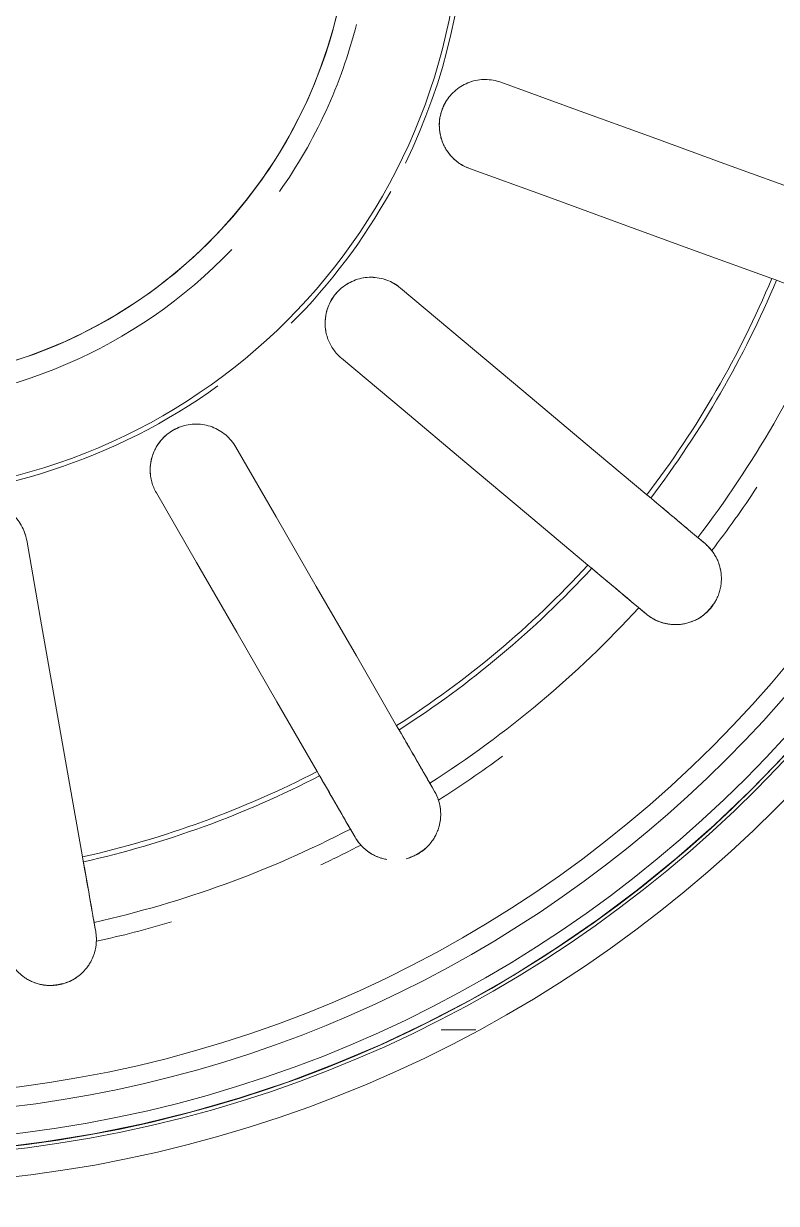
# Model space of a CAD drawing. Header units: millimetres. Extents: x -11245 to 24889, y -43080 to -3800.
# Drawn here: x -7531.51 to -7506.89, y -15448.33 to -15409.75 of the extents above; entities that cross this region are included whole.
import ezdxf

# ---------------------------------------------------------------- set-up
doc = ezdxf.new("R2010")
doc.units = ezdxf.units.MM
for name, color, linetype, lineweight in [('A-FLOR-PATT', 8, 'Continuous', 18), ('A-GENM', 13, 'Continuous', 9), ('G-IMPT', 8, 'Continuous', 9)]:
    doc.layers.add(name, color=color, linetype=linetype, lineweight=lineweight)

# ---------------------------------------------------------------- blocks, each defined once
blk = doc.blocks.new('CRT_MGN_COZ_Fogão a lenha completo - CRT_MGN_COZ_Fogão a lenha completo-5005769-PONTOS HIDRÁULICOS TÉRREO')
at = {"layer": 'G-IMPT'}
blk.add_line((2463.012, -63.211), (2460.422, -63.667), dxfattribs=at)
at = {"layer": 'G-IMPT', "flags": 128}
for points in [[(2456.002, -88.021), (2454.824, -86.881), (2453.692, -85.694), (2452.609, -84.463), (2451.575, -83.189), (2450.594, -81.876), (2449.666, -80.524), (2448.793, -79.136), (2447.975, -77.714), (2447.216, -76.26), (2446.515, -74.778), (2445.874, -73.268), (2445.294, -71.735), (2444.776, -70.179), (2444.32, -68.603), (2443.928, -67.011), (2443.599, -65.404), (2443.335, -63.786), (2443.136, -62.158), (2443.003, -60.524), (2442.935, -58.885), (2442.925, -58)], [(2480.335, -73.387), (2479.723, -73.231), (2479.117, -73.051), (2478.519, -72.846), (2477.93, -72.618), (2477.35, -72.367), (2476.781, -72.092), (2476.223, -71.796), (2475.677, -71.476), (2475.145, -71.136), (2474.627, -70.774), (2474.123, -70.392), (2473.636, -69.99), (2473.164, -69.569), (2472.71, -69.13), (2472.274, -68.672), (2471.857, -68.198), (2471.459, -67.707), (2471.08, -67.201), (2470.723, -66.68), (2470.386, -66.145), (2470.071, -65.597), (2469.779, -65.037), (2469.508, -64.466), (2469.261, -63.884), (2469.038, -63.293), (2468.838, -62.693)], [(2463.012, -63.211), (2460.422, -63.667), (2457.832, -64.124), (2455.242, -64.581), (2452.653, -65.037)], [(2450.514, -65.414), (2450.362, -65.441), (2450.21, -65.468)], [(2455.445, -72.711), (2457.723, -71.396), (2460, -70.081), (2462.278, -68.766), (2464.555, -67.451)], [(2466.055, -70.049), (2463.778, -71.364), (2461.5, -72.679), (2459.223, -73.994), (2456.945, -75.309)], [(2462.194, -81.564), (2463.885, -79.55), (2465.575, -77.535), (2467.266, -75.52), (2468.956, -73.506)], [(2453.297, -73.951), (2453.431, -73.874), (2453.565, -73.796)], [(2471.254, -75.434), (2469.564, -77.449), (2467.873, -79.463), (2466.183, -81.478), (2464.492, -83.492)], [(2455.065, -76.394), (2454.931, -76.472), (2454.797, -76.549)], [(2471.564, -87.575), (2472.464, -85.104), (2473.363, -82.633), (2474.263, -80.162), (2475.162, -77.69)], [(2477.981, -78.716), (2477.082, -81.188), (2476.182, -83.659), (2475.283, -86.13), (2474.383, -88.601)], [(2460.6, -83.464), (2460.699, -83.346), (2460.799, -83.227)], [(2463.097, -85.156), (2462.997, -85.274), (2462.898, -85.393)]]:
    blk.add_lwpolyline(points, dxfattribs=at)
at = {"layer": 'G-IMPT'}
for centre, radius, start, end in [((2481.925, -58), 58.454, 90, 270), ((2481.925, -58), 57.5, 90, 270), ((2483.925, -58), 41, 90, 270), ((2483.925, -58), 15.8, 90, 270), ((2483.925, -58), 57.5, 180, 296.25141), ((2483.925, -58), 56.5, 180, 0), ((2483.925, -58), 42, 180, 270), ((2483.925, -58), 41.108, 180, 360), ((2483.925, -58), 41, 180, 270), ((2483.925, -58), 40.608, 180, 0), ((2483.925, -58), 40.608, 180, 0), ((2483.925, -58), 39.72, 180, 344.8588), ((2483.925, -58), 39.099, 180, 360), ((2483.925, -58), 19.579, 180, 215.8359), ((2483.925, -58), 19.418, 180, 0), ((2483.925, -58), 16.5, 180, 226.2531), ((2483.925, -58), 32.216, 192.6687, 207.3313), ((2483.925, -58), 32.054, 192.6822, 207.3178), ((2483.925, -58), 34.845, 192.4126, 196.5839), ((2483.925, -58), 34.223, 192.5121, 207.4879), ((2483.925, -58), 16.5, 234.7968, 255.7895), ((2483.925, -58), 19.579, 225.0832, 240.9376), ((2483.925, -58), 34.845, 205.1811, 207.5874), ((2483.925, -58), 32.216, 212.6687, 227.3313), ((2483.925, -58), 32.054, 212.6822, 227.3178), ((2483.925, -58), 19.579, 243.9707, 296.0293), ((2483.925, -58), 34.845, 212.4126, 216.5938), ((2483.925, -58), 34.223, 212.5121, 227.4879), ((2483.925, -58), 32.216, 232.6687, 247.3313), ((2483.925, -58), 32.054, 232.6822, 247.3178), ((2483.925, -58), 34.223, 232.5121, 247.4879), ((2483.925, -58), 34.845, 232.4126, 236.5938)]:
    blk.add_arc(centre, radius, start, end, dxfattribs=at)
for points, knots in [([(2462.491, -60.256), (2462.618, -60.234), (2462.813, -60.225), (2463.07, -60.263), (2463.257, -60.317), (2463.437, -60.394), (2463.662, -60.528), (2463.94, -60.78), (2464.189, -61.206), (2464.283, -61.737), (2464.203, -62.179), (2464.052, -62.496), (2463.9, -62.71), (2463.714, -62.894), (2463.428, -63.092), (2463.181, -63.181), (2463.012, -63.211)], [-1, -1, -1, -1, -0.916667, -0.875, -0.833333, -0.791667, -0.75, -0.666667, -0.555556, -0.444444, -0.333333, -0.277778, -0.222222, -0.166667, -0.111111, 0, 0, 0, 0]), ([(2463.132, -60.283), (2463.236, -60.311), (2463.393, -60.369), (2463.576, -60.478), (2463.71, -60.576), (2463.832, -60.689), (2463.937, -60.81), (2464.032, -60.948), (2464.112, -61.096), (2464.174, -61.246), (2464.218, -61.406), (2464.245, -61.574), (2464.257, -61.77), (2464.234, -62.002), (2464.166, -62.259), (2464.051, -62.496), (2463.85, -62.783), (2463.507, -63.062), (2463.188, -63.179), (2463.012, -63.211)], [-0.8611111, -0.8611111, -0.8611111, -0.8611111, -0.7916667, -0.7569444, -0.7222222, -0.6875, -0.6527778, -0.6180556, -0.5833333, -0.5486111, -0.5138889, -0.4791667, -0.4444444, -0.3888889, -0.3333333, -0.2777778, -0.2222222, -0.1111111, 0, 0, 0, 0]), ([(2450.21, -65.468), (2450.147, -65.479), (2450.018, -65.494), (2449.849, -65.49), (2449.714, -65.473), (2449.612, -65.454), (2449.51, -65.427), (2449.405, -65.39), (2449.3, -65.345), (2449.197, -65.291), (2449.085, -65.22), (2448.977, -65.136), (2448.87, -65.036), (2448.777, -64.931), (2448.681, -64.797), (2448.595, -64.646), (2448.52, -64.463), (2448.467, -64.254), (2448.445, -64.038), (2448.453, -63.841), (2448.481, -63.669), (2448.525, -63.51), (2448.582, -63.367), (2448.65, -63.237), (2448.723, -63.124), (2448.798, -63.027), (2448.876, -62.941), (2448.959, -62.862), (2449.045, -62.792), (2449.132, -62.731), (2449.221, -62.678), (2449.342, -62.616), (2449.5, -62.555), (2449.626, -62.525), (2449.689, -62.514)], [-1, -1, -1, -1, -0.944444, -0.888889, -0.861111, -0.833333, -0.805556, -0.777778, -0.75, -0.722222, -0.694444, -0.659722, -0.638889, -0.611111, -0.583333, -0.555556, -0.527778, -0.5, -0.472222, -0.444444, -0.416667, -0.388889, -0.361111, -0.333333, -0.305556, -0.277778, -0.25, -0.222222, -0.194444, -0.166667, -0.138889, -0.111111, -0.055556, 0, 0, 0, 0]), ([(2452.653, -65.037), (2452.104, -65.134), (2451.26, -65.283), (2450.688, -65.384), (2450.514, -65.414)], [-1, -1, -1, -1, -0.4, 0, 0, 0, 0]), ([(2449.895, -65.49), (2449.84, -65.489), (2449.729, -65.48), (2449.589, -65.449), (2449.476, -65.415), (2449.39, -65.384), (2449.304, -65.348), (2449.247, -65.317), (2449.218, -65.301)], [-1, -1, -1, -1, -0.9444444, -0.8888889, -0.8611111, -0.8333333, -0.8055556, -0.7777778, -0.7777778, -0.7777778, -0.7777778]), ([(2464.555, -67.451), (2464.667, -67.386), (2464.848, -67.311), (2465.102, -67.26), (2465.296, -67.246), (2465.491, -67.257), (2465.749, -67.306), (2466.096, -67.447), (2466.476, -67.762), (2466.746, -68.229), (2466.822, -68.672), (2466.788, -69.022), (2466.719, -69.275), (2466.607, -69.511), (2466.406, -69.795), (2466.204, -69.963), (2466.055, -70.049)], [-1, -1, -1, -1, -0.916667, -0.875, -0.833333, -0.791667, -0.75, -0.666667, -0.555556, -0.444444, -0.333333, -0.277778, -0.222222, -0.166667, -0.111111, 0, 0, 0, 0]), ([(2465.166, -67.257), (2465.274, -67.247), (2465.441, -67.249), (2465.651, -67.288), (2465.81, -67.335), (2465.963, -67.399), (2466.104, -67.477), (2466.24, -67.574), (2466.366, -67.686), (2466.475, -67.806), (2466.571, -67.941), (2466.654, -68.089), (2466.732, -68.269), (2466.79, -68.495), (2466.814, -68.76), (2466.787, -69.022), (2466.742, -69.191), (2466.711, -69.273)], [-0.8611111, -0.8611111, -0.8611111, -0.8611111, -0.7916667, -0.7569444, -0.7222222, -0.6875, -0.6527778, -0.6180556, -0.5833333, -0.5486111, -0.5138889, -0.4791667, -0.4444444, -0.3888889, -0.3333333, -0.2777778, -0.2222222, -0.2222222, -0.2222222, -0.2222222]), ([(2453.565, -73.796), (2453.794, -73.664), (2454.362, -73.336), (2455.123, -72.897), (2455.445, -72.711)], [-1, -1, -1, -1, -0.4, 0, 0, 0, 0]), ([(2468.956, -73.506), (2469.039, -73.407), (2469.183, -73.275), (2469.404, -73.139), (2469.582, -73.06), (2469.769, -73.004), (2470.028, -72.962), (2470.403, -72.975), (2470.867, -73.141), (2471.281, -73.488), (2471.503, -73.878), (2471.592, -74.218), (2471.613, -74.48), (2471.588, -74.74), (2471.497, -75.075), (2471.365, -75.302), (2471.254, -75.434)], [-1, -1, -1, -1, -0.916667, -0.875, -0.833333, -0.791667, -0.75, -0.666667, -0.555556, -0.444444, -0.333333, -0.277778, -0.222222, -0.166667, -0.111111, 0, 0, 0, 0]), ([(2469.772, -73.007), (2469.824, -72.995), (2469.929, -72.978), (2470.095, -72.968), (2470.261, -72.975), (2470.42, -73), (2470.581, -73.045), (2470.738, -73.107), (2470.881, -73.183), (2471.018, -73.277), (2471.147, -73.387), (2471.281, -73.53), (2471.413, -73.723), (2471.526, -73.963), (2471.59, -74.219), (2471.621, -74.568), (2471.538, -75.002), (2471.369, -75.297), (2471.254, -75.434)], [-0.7916667, -0.7916667, -0.7916667, -0.7916667, -0.7569444, -0.7222222, -0.6875, -0.6527778, -0.6180556, -0.5833333, -0.5486111, -0.5138889, -0.4791667, -0.4444444, -0.3888889, -0.3333333, -0.2777778, -0.2222222, -0.1111111, 0, 0, 0, 0]), ([(2452.57, -74.988), (2452.578, -74.942), (2452.598, -74.855), (2452.636, -74.738), (2452.679, -74.631), (2452.73, -74.528), (2452.788, -74.433), (2452.849, -74.346), (2452.914, -74.266), (2453.007, -74.166), (2453.134, -74.055), (2453.242, -73.983), (2453.297, -73.951)], [-0.3333333, -0.3333333, -0.3333333, -0.3333333, -0.3055556, -0.2777778, -0.25, -0.2222222, -0.1944444, -0.1666667, -0.1388889, -0.1111111, -0.0555556, 0, 0, 0, 0]), ([(2452.645, -74.716), (2452.657, -74.685), (2452.681, -74.625), (2452.723, -74.542), (2452.769, -74.463), (2452.834, -74.364), (2452.922, -74.251), (2453.001, -74.173), (2453.042, -74.137)], [-0.2222222, -0.2222222, -0.2222222, -0.2222222, -0.1944444, -0.1666667, -0.1388889, -0.1111111, -0.0555556, 0, 0, 0, 0]), ([(2456.945, -75.309), (2456.463, -75.587), (2455.72, -76.016), (2455.218, -76.306), (2455.065, -76.394)], [-1, -1, -1, -1, -0.4, 0, 0, 0, 0]), ([(2454.797, -76.549), (2454.742, -76.581), (2454.626, -76.639), (2454.466, -76.693), (2454.333, -76.724), (2454.231, -76.74), (2454.125, -76.749), (2454.014, -76.751), (2453.9, -76.744), (2453.785, -76.728), (2453.655, -76.7), (2453.525, -76.659), (2453.391, -76.601), (2453.267, -76.534), (2453.131, -76.442), (2452.999, -76.328), (2452.866, -76.183), (2452.744, -76.004), (2452.65, -75.809), (2452.61, -75.684), (2452.594, -75.624)], [-1, -1, -1, -1, -0.9444444, -0.8888889, -0.8611111, -0.8333333, -0.8055556, -0.7777778, -0.75, -0.7222222, -0.6944444, -0.6597222, -0.6388889, -0.6111111, -0.5833333, -0.5555556, -0.5277778, -0.5, -0.4722222, -0.4444444, -0.4444444, -0.4444444, -0.4444444]), ([(2454.509, -76.677), (2454.457, -76.695), (2454.349, -76.724), (2454.207, -76.743), (2454.089, -76.75), (2453.998, -76.751), (2453.905, -76.746), (2453.841, -76.736), (2453.808, -76.731)], [-1, -1, -1, -1, -0.9444444, -0.8888889, -0.8611111, -0.8333333, -0.8055556, -0.7777778, -0.7777778, -0.7777778, -0.7777778]), ([(2475.162, -77.69), (2475.206, -77.569), (2475.296, -77.396), (2475.458, -77.192), (2475.598, -77.057), (2475.754, -76.94), (2475.983, -76.813), (2476.34, -76.697), (2476.833, -76.694), (2477.341, -76.879), (2477.683, -77.169), (2477.882, -77.459), (2477.992, -77.697), (2478.058, -77.95), (2478.086, -78.296), (2478.04, -78.555), (2477.981, -78.716)], [-1, -1, -1, -1, -0.916667, -0.875, -0.833333, -0.791667, -0.75, -0.666667, -0.555556, -0.444444, -0.333333, -0.277778, -0.222222, -0.166667, -0.111111, 0, 0, 0, 0]), ([(2475.162, -77.69), (2475.239, -77.48), (2475.41, -77.214), (2475.711, -76.966), (2475.896, -76.861), (2476.048, -76.795), (2476.207, -76.745), (2476.365, -76.715), (2476.531, -76.702), (2476.7, -76.706), (2476.861, -76.728), (2477.021, -76.77), (2477.18, -76.83), (2477.356, -76.918), (2477.545, -77.054), (2477.733, -77.241), (2477.881, -77.459), (2478.029, -77.777), (2478.072, -78.039), (2478.072, -78.21)], [-1, -1, -1, -1, -0.8611111, -0.7916667, -0.7569444, -0.7222222, -0.6875, -0.6527778, -0.6180556, -0.5833333, -0.5486111, -0.5138889, -0.4791667, -0.4444444, -0.3888889, -0.3333333, -0.2777778, -0.2222222, -0.1111111, -0.1111111, -0.1111111, -0.1111111]), ([(2460.799, -83.227), (2460.969, -83.025), (2461.39, -82.522), (2461.955, -81.849), (2462.194, -81.564)], [-1, -1, -1, -1, -0.4, 0, 0, 0, 0]), ([(2462.898, -85.393), (2462.857, -85.442), (2462.767, -85.536), (2462.636, -85.641), (2462.521, -85.716), (2462.431, -85.766), (2462.335, -85.811), (2462.231, -85.85), (2462.122, -85.883), (2462.008, -85.908), (2461.877, -85.925), (2461.74, -85.931), (2461.594, -85.922), (2461.455, -85.902), (2461.295, -85.862), (2461.133, -85.8), (2460.958, -85.709), (2460.782, -85.583), (2460.627, -85.431), (2460.506, -85.275), (2460.417, -85.126), (2460.349, -84.975), (2460.301, -84.829), (2460.269, -84.686), (2460.252, -84.553), (2460.247, -84.43), (2460.252, -84.314), (2460.265, -84.201), (2460.286, -84.091), (2460.313, -83.989), (2460.347, -83.891), (2460.4, -83.765), (2460.482, -83.618), (2460.559, -83.513), (2460.6, -83.464)], [-1, -1, -1, -1, -0.944444, -0.888889, -0.861111, -0.833333, -0.805556, -0.777778, -0.75, -0.722222, -0.694444, -0.659722, -0.638889, -0.611111, -0.583333, -0.555556, -0.527778, -0.5, -0.472222, -0.444444, -0.416667, -0.388889, -0.361111, -0.333333, -0.305556, -0.277778, -0.25, -0.222222, -0.194444, -0.166667, -0.138889, -0.111111, -0.055556, 0, 0, 0, 0]), ([(2464.492, -83.492), (2464.134, -83.919), (2463.583, -84.576), (2463.21, -85.02), (2463.097, -85.156)], [-1, -1, -1, -1, -0.4, 0, 0, 0, 0]), ([(2462.671, -85.612), (2462.628, -85.646), (2462.537, -85.71), (2462.41, -85.777), (2462.301, -85.824), (2462.216, -85.856), (2462.127, -85.883), (2462.063, -85.896), (2462.031, -85.902)], [-1, -1, -1, -1, -0.9444444, -0.8888889, -0.8611111, -0.8333333, -0.8055556, -0.7777778, -0.7777778, -0.7777778, -0.7777778]), ([(2470.822, -89.616), (2470.912, -89.367), (2471.136, -88.75), (2471.437, -87.925), (2471.564, -87.575)], [-1, -1, -1, -1, -0.4, 0, 0, 0, 0])]:
    blk.add_open_spline(points, degree=3, knots=knots, dxfattribs=at)
for points in [[(2448.875, -65.038), (2448.847, -65.008), (2448.791, -64.943), (2448.706, -64.835), (2448.628, -64.713), (2448.566, -64.58), (2448.518, -64.425), (2448.479, -64.249), (2448.456, -64.071), (2448.448, -63.908), (2448.461, -63.763), (2448.493, -63.621), (2448.536, -63.491), (2448.566, -63.411), (2448.582, -63.373)], [(2450.21, -65.468), (2450.487, -65.419), (2451.169, -65.299), (2452.035, -65.146), (2452.494, -65.065)], [(2449.895, -65.49), (2449.942, -65.492), (2450.042, -65.491), (2450.152, -65.478), (2450.21, -65.468)], [(2455.306, -72.791), (2454.902, -73.024), (2454.141, -73.464), (2453.541, -73.81), (2453.297, -73.951)], [(2453.297, -73.951), (2453.247, -73.98), (2453.154, -74.042), (2453.077, -74.105), (2453.042, -74.137)], [(2454.797, -76.549), (2455.041, -76.408), (2455.641, -76.062), (2456.402, -75.623), (2456.806, -75.389)], [(2452.95, -76.273), (2452.916, -76.234), (2452.851, -76.147), (2452.754, -75.995), (2452.671, -75.836), (2452.629, -75.736), (2452.612, -75.687)], [(2454.509, -76.677), (2454.553, -76.663), (2454.647, -76.628), (2454.747, -76.578), (2454.797, -76.549)], [(2462.091, -81.688), (2461.791, -82.045), (2461.226, -82.718), (2460.781, -83.248), (2460.6, -83.464)], [(2460.6, -83.464), (2460.562, -83.509), (2460.496, -83.599), (2460.445, -83.685), (2460.423, -83.726)], [(2462.898, -85.393), (2463.079, -85.177), (2463.524, -84.646), (2464.089, -83.973), (2464.389, -83.616)], [(2460.3, -84.04), (2460.315, -83.984), (2460.35, -83.875), (2460.397, -83.774), (2460.423, -83.726)], [(2461.067, -85.765), (2461.022, -85.74), (2460.931, -85.681), (2460.789, -85.571), (2460.656, -85.45), (2460.546, -85.33), (2460.462, -85.21), (2460.396, -85.081), (2460.345, -84.954), (2460.317, -84.873), (2460.305, -84.834)], [(2462.671, -85.612), (2462.708, -85.583), (2462.784, -85.518), (2462.86, -85.437), (2462.898, -85.393)], [(2471.509, -87.727), (2471.35, -88.165), (2471.049, -88.991), (2470.812, -89.641), (2470.716, -89.906)]]:
    blk.add_open_spline(points, degree=3, dxfattribs=at)
blk = doc.blocks.new('CRT_MGN_COZ_Fogão a lenha completo - CRT_MGN_COZ_Fogão a lenha completo-V23-PONTOS HIDRÁULICOS TÉRREO')
at = {"layer": 'G-IMPT'}
blk.add_line((2463.012, -63.211), (2460.422, -63.667), dxfattribs=at)
at = {"layer": 'G-IMPT', "flags": 128}
for points in [[(2456.002, -88.021), (2454.824, -86.881), (2453.692, -85.694), (2452.609, -84.463), (2451.575, -83.189), (2450.594, -81.876), (2449.666, -80.524), (2448.793, -79.136), (2447.975, -77.714), (2447.216, -76.26), (2446.515, -74.778), (2445.874, -73.268), (2445.294, -71.735), (2444.776, -70.179), (2444.32, -68.603), (2443.928, -67.011), (2443.599, -65.404), (2443.335, -63.786), (2443.136, -62.158), (2443.003, -60.524), (2442.935, -58.885), (2442.925, -58)], [(2480.335, -73.387), (2479.723, -73.231), (2479.117, -73.051), (2478.519, -72.846), (2477.93, -72.618), (2477.35, -72.367), (2476.781, -72.092), (2476.223, -71.796), (2475.677, -71.476), (2475.145, -71.136), (2474.627, -70.774), (2474.123, -70.392), (2473.636, -69.99), (2473.164, -69.569), (2472.71, -69.13), (2472.274, -68.672), (2471.857, -68.198), (2471.459, -67.707), (2471.08, -67.201), (2470.723, -66.68), (2470.386, -66.145), (2470.071, -65.597), (2469.779, -65.037), (2469.508, -64.466), (2469.261, -63.884), (2469.038, -63.293), (2468.838, -62.693)], [(2463.012, -63.211), (2460.422, -63.667), (2457.832, -64.124), (2455.242, -64.581), (2452.653, -65.037)], [(2450.514, -65.414), (2450.362, -65.441), (2450.21, -65.468)], [(2455.445, -72.711), (2457.723, -71.396), (2460, -70.081), (2462.278, -68.766), (2464.555, -67.451)], [(2466.055, -70.049), (2463.778, -71.364), (2461.5, -72.679), (2459.223, -73.994), (2456.945, -75.309)], [(2462.194, -81.564), (2463.885, -79.55), (2465.575, -77.535), (2467.266, -75.52), (2468.956, -73.506)], [(2453.297, -73.951), (2453.431, -73.874), (2453.565, -73.796)], [(2471.254, -75.434), (2469.564, -77.449), (2467.873, -79.463), (2466.183, -81.478), (2464.492, -83.492)], [(2455.065, -76.394), (2454.931, -76.472), (2454.797, -76.549)], [(2471.564, -87.575), (2472.464, -85.104), (2473.363, -82.633), (2474.263, -80.162), (2475.162, -77.69)], [(2477.981, -78.716), (2477.082, -81.188), (2476.182, -83.659), (2475.283, -86.13), (2474.383, -88.601)], [(2460.6, -83.464), (2460.699, -83.346), (2460.799, -83.227)], [(2463.097, -85.156), (2462.997, -85.274), (2462.898, -85.393)]]:
    blk.add_lwpolyline(points, dxfattribs=at)
at = {"layer": 'G-IMPT'}
for centre, radius, start, end in [((2481.925, -58), 58.454, 90, 270), ((2481.925, -58), 57.5, 90, 270), ((2483.925, -58), 41, 90, 270), ((2483.925, -58), 15.8, 90, 270), ((2483.925, -58), 57.5, 180, 296.25141), ((2483.925, -58), 56.5, 180, 0), ((2483.925, -58), 42, 180, 270), ((2483.925, -58), 41.108, 180, 360), ((2483.925, -58), 41, 180, 270), ((2483.925, -58), 40.608, 180, 0), ((2483.925, -58), 40.608, 180, 0), ((2483.925, -58), 39.72, 180, 344.8588), ((2483.925, -58), 39.099, 180, 360), ((2483.925, -58), 19.579, 180, 215.8359), ((2483.925, -58), 19.418, 180, 0), ((2483.925, -58), 16.5, 180, 226.2531), ((2483.925, -58), 32.216, 192.6687, 207.3313), ((2483.925, -58), 32.054, 192.6822, 207.3178), ((2483.925, -58), 34.845, 192.4126, 196.5839), ((2483.925, -58), 34.223, 192.5121, 207.4879), ((2483.925, -58), 16.5, 234.7968, 255.7895), ((2483.925, -58), 19.579, 225.0832, 240.9376), ((2483.925, -58), 34.845, 205.1811, 207.5874), ((2483.925, -58), 32.216, 212.6687, 227.3313), ((2483.925, -58), 32.054, 212.6822, 227.3178), ((2483.925, -58), 19.579, 243.9707, 296.0293), ((2483.925, -58), 34.845, 212.4126, 216.5938), ((2483.925, -58), 34.223, 212.5121, 227.4879), ((2483.925, -58), 32.216, 232.6687, 247.3313), ((2483.925, -58), 32.054, 232.6822, 247.3178), ((2483.925, -58), 34.223, 232.5121, 247.4879), ((2483.925, -58), 34.845, 232.4126, 236.5938)]:
    blk.add_arc(centre, radius, start, end, dxfattribs=at)
for points, knots in [([(2462.491, -60.256), (2462.618, -60.234), (2462.813, -60.225), (2463.07, -60.263), (2463.257, -60.317), (2463.437, -60.394), (2463.662, -60.528), (2463.94, -60.78), (2464.189, -61.206), (2464.283, -61.737), (2464.203, -62.179), (2464.052, -62.496), (2463.9, -62.71), (2463.714, -62.894), (2463.428, -63.092), (2463.181, -63.181), (2463.012, -63.211)], [-1, -1, -1, -1, -0.916667, -0.875, -0.833333, -0.791667, -0.75, -0.666667, -0.555556, -0.444444, -0.333333, -0.277778, -0.222222, -0.166667, -0.111111, 0, 0, 0, 0]), ([(2463.132, -60.283), (2463.236, -60.311), (2463.393, -60.369), (2463.576, -60.478), (2463.71, -60.576), (2463.832, -60.689), (2463.937, -60.81), (2464.032, -60.948), (2464.112, -61.096), (2464.174, -61.246), (2464.218, -61.406), (2464.245, -61.574), (2464.257, -61.77), (2464.234, -62.002), (2464.166, -62.259), (2464.051, -62.496), (2463.85, -62.783), (2463.507, -63.062), (2463.188, -63.179), (2463.012, -63.211)], [-0.8611111, -0.8611111, -0.8611111, -0.8611111, -0.7916667, -0.7569444, -0.7222222, -0.6875, -0.6527778, -0.6180556, -0.5833333, -0.5486111, -0.5138889, -0.4791667, -0.4444444, -0.3888889, -0.3333333, -0.2777778, -0.2222222, -0.1111111, 0, 0, 0, 0]), ([(2450.21, -65.468), (2450.147, -65.479), (2450.018, -65.494), (2449.849, -65.49), (2449.714, -65.473), (2449.612, -65.454), (2449.51, -65.427), (2449.405, -65.39), (2449.3, -65.345), (2449.197, -65.291), (2449.085, -65.22), (2448.977, -65.136), (2448.87, -65.036), (2448.777, -64.931), (2448.681, -64.797), (2448.595, -64.646), (2448.52, -64.463), (2448.467, -64.254), (2448.445, -64.038), (2448.453, -63.841), (2448.481, -63.669), (2448.525, -63.51), (2448.582, -63.367), (2448.65, -63.237), (2448.723, -63.124), (2448.798, -63.027), (2448.876, -62.941), (2448.959, -62.862), (2449.045, -62.792), (2449.132, -62.731), (2449.221, -62.678), (2449.342, -62.616), (2449.5, -62.555), (2449.626, -62.525), (2449.689, -62.514)], [-1, -1, -1, -1, -0.944444, -0.888889, -0.861111, -0.833333, -0.805556, -0.777778, -0.75, -0.722222, -0.694444, -0.659722, -0.638889, -0.611111, -0.583333, -0.555556, -0.527778, -0.5, -0.472222, -0.444444, -0.416667, -0.388889, -0.361111, -0.333333, -0.305556, -0.277778, -0.25, -0.222222, -0.194444, -0.166667, -0.138889, -0.111111, -0.055556, 0, 0, 0, 0]), ([(2452.653, -65.037), (2452.104, -65.134), (2451.26, -65.283), (2450.688, -65.384), (2450.514, -65.414)], [-1, -1, -1, -1, -0.4, 0, 0, 0, 0]), ([(2449.895, -65.49), (2449.84, -65.489), (2449.729, -65.48), (2449.589, -65.449), (2449.476, -65.415), (2449.39, -65.384), (2449.304, -65.348), (2449.247, -65.317), (2449.218, -65.301)], [-1, -1, -1, -1, -0.9444444, -0.8888889, -0.8611111, -0.8333333, -0.8055556, -0.7777778, -0.7777778, -0.7777778, -0.7777778]), ([(2464.555, -67.451), (2464.667, -67.386), (2464.848, -67.311), (2465.102, -67.26), (2465.296, -67.246), (2465.491, -67.257), (2465.749, -67.306), (2466.096, -67.447), (2466.476, -67.762), (2466.746, -68.229), (2466.822, -68.672), (2466.788, -69.022), (2466.719, -69.275), (2466.607, -69.511), (2466.406, -69.795), (2466.204, -69.963), (2466.055, -70.049)], [-1, -1, -1, -1, -0.916667, -0.875, -0.833333, -0.791667, -0.75, -0.666667, -0.555556, -0.444444, -0.333333, -0.277778, -0.222222, -0.166667, -0.111111, 0, 0, 0, 0]), ([(2465.166, -67.257), (2465.274, -67.247), (2465.441, -67.249), (2465.651, -67.288), (2465.81, -67.335), (2465.963, -67.399), (2466.104, -67.477), (2466.24, -67.574), (2466.366, -67.686), (2466.475, -67.806), (2466.571, -67.941), (2466.654, -68.089), (2466.732, -68.269), (2466.79, -68.495), (2466.814, -68.76), (2466.787, -69.022), (2466.742, -69.191), (2466.711, -69.273)], [-0.8611111, -0.8611111, -0.8611111, -0.8611111, -0.7916667, -0.7569444, -0.7222222, -0.6875, -0.6527778, -0.6180556, -0.5833333, -0.5486111, -0.5138889, -0.4791667, -0.4444444, -0.3888889, -0.3333333, -0.2777778, -0.2222222, -0.2222222, -0.2222222, -0.2222222]), ([(2453.565, -73.796), (2453.794, -73.664), (2454.362, -73.336), (2455.123, -72.897), (2455.445, -72.711)], [-1, -1, -1, -1, -0.4, 0, 0, 0, 0]), ([(2468.956, -73.506), (2469.039, -73.407), (2469.183, -73.275), (2469.404, -73.139), (2469.582, -73.06), (2469.769, -73.004), (2470.028, -72.962), (2470.403, -72.975), (2470.867, -73.141), (2471.281, -73.488), (2471.503, -73.878), (2471.592, -74.218), (2471.613, -74.48), (2471.588, -74.74), (2471.497, -75.075), (2471.365, -75.302), (2471.254, -75.434)], [-1, -1, -1, -1, -0.916667, -0.875, -0.833333, -0.791667, -0.75, -0.666667, -0.555556, -0.444444, -0.333333, -0.277778, -0.222222, -0.166667, -0.111111, 0, 0, 0, 0]), ([(2469.772, -73.007), (2469.824, -72.995), (2469.929, -72.978), (2470.095, -72.968), (2470.261, -72.975), (2470.42, -73), (2470.581, -73.045), (2470.738, -73.107), (2470.881, -73.183), (2471.018, -73.277), (2471.147, -73.387), (2471.281, -73.53), (2471.413, -73.723), (2471.526, -73.963), (2471.59, -74.219), (2471.621, -74.568), (2471.538, -75.002), (2471.369, -75.297), (2471.254, -75.434)], [-0.7916667, -0.7916667, -0.7916667, -0.7916667, -0.7569444, -0.7222222, -0.6875, -0.6527778, -0.6180556, -0.5833333, -0.5486111, -0.5138889, -0.4791667, -0.4444444, -0.3888889, -0.3333333, -0.2777778, -0.2222222, -0.1111111, 0, 0, 0, 0]), ([(2452.57, -74.988), (2452.578, -74.942), (2452.598, -74.855), (2452.636, -74.738), (2452.679, -74.631), (2452.73, -74.528), (2452.788, -74.433), (2452.849, -74.346), (2452.914, -74.266), (2453.007, -74.166), (2453.134, -74.055), (2453.242, -73.983), (2453.297, -73.951)], [-0.3333333, -0.3333333, -0.3333333, -0.3333333, -0.3055556, -0.2777778, -0.25, -0.2222222, -0.1944444, -0.1666667, -0.1388889, -0.1111111, -0.0555556, 0, 0, 0, 0]), ([(2452.645, -74.716), (2452.657, -74.685), (2452.681, -74.625), (2452.723, -74.542), (2452.769, -74.463), (2452.834, -74.364), (2452.922, -74.251), (2453.001, -74.173), (2453.042, -74.137)], [-0.2222222, -0.2222222, -0.2222222, -0.2222222, -0.1944444, -0.1666667, -0.1388889, -0.1111111, -0.0555556, 0, 0, 0, 0]), ([(2456.945, -75.309), (2456.463, -75.587), (2455.72, -76.016), (2455.218, -76.306), (2455.065, -76.394)], [-1, -1, -1, -1, -0.4, 0, 0, 0, 0]), ([(2454.797, -76.549), (2454.742, -76.581), (2454.626, -76.639), (2454.466, -76.693), (2454.333, -76.724), (2454.231, -76.74), (2454.125, -76.749), (2454.014, -76.751), (2453.9, -76.744), (2453.785, -76.728), (2453.655, -76.7), (2453.525, -76.659), (2453.391, -76.601), (2453.267, -76.534), (2453.131, -76.442), (2452.999, -76.328), (2452.866, -76.183), (2452.744, -76.004), (2452.65, -75.809), (2452.61, -75.684), (2452.594, -75.624)], [-1, -1, -1, -1, -0.9444444, -0.8888889, -0.8611111, -0.8333333, -0.8055556, -0.7777778, -0.75, -0.7222222, -0.6944444, -0.6597222, -0.6388889, -0.6111111, -0.5833333, -0.5555556, -0.5277778, -0.5, -0.4722222, -0.4444444, -0.4444444, -0.4444444, -0.4444444]), ([(2454.509, -76.677), (2454.457, -76.695), (2454.349, -76.724), (2454.207, -76.743), (2454.089, -76.75), (2453.998, -76.751), (2453.905, -76.746), (2453.841, -76.736), (2453.808, -76.731)], [-1, -1, -1, -1, -0.9444444, -0.8888889, -0.8611111, -0.8333333, -0.8055556, -0.7777778, -0.7777778, -0.7777778, -0.7777778]), ([(2475.162, -77.69), (2475.206, -77.569), (2475.296, -77.396), (2475.458, -77.192), (2475.598, -77.057), (2475.754, -76.94), (2475.983, -76.813), (2476.34, -76.697), (2476.833, -76.694), (2477.341, -76.879), (2477.683, -77.169), (2477.882, -77.459), (2477.992, -77.697), (2478.058, -77.95), (2478.086, -78.296), (2478.04, -78.555), (2477.981, -78.716)], [-1, -1, -1, -1, -0.916667, -0.875, -0.833333, -0.791667, -0.75, -0.666667, -0.555556, -0.444444, -0.333333, -0.277778, -0.222222, -0.166667, -0.111111, 0, 0, 0, 0]), ([(2475.162, -77.69), (2475.239, -77.48), (2475.41, -77.214), (2475.711, -76.966), (2475.896, -76.861), (2476.048, -76.795), (2476.207, -76.745), (2476.365, -76.715), (2476.531, -76.702), (2476.7, -76.706), (2476.861, -76.728), (2477.021, -76.77), (2477.18, -76.83), (2477.356, -76.918), (2477.545, -77.054), (2477.733, -77.241), (2477.881, -77.459), (2478.029, -77.777), (2478.072, -78.039), (2478.072, -78.21)], [-1, -1, -1, -1, -0.8611111, -0.7916667, -0.7569444, -0.7222222, -0.6875, -0.6527778, -0.6180556, -0.5833333, -0.5486111, -0.5138889, -0.4791667, -0.4444444, -0.3888889, -0.3333333, -0.2777778, -0.2222222, -0.1111111, -0.1111111, -0.1111111, -0.1111111]), ([(2460.799, -83.227), (2460.969, -83.025), (2461.39, -82.522), (2461.955, -81.849), (2462.194, -81.564)], [-1, -1, -1, -1, -0.4, 0, 0, 0, 0]), ([(2462.898, -85.393), (2462.857, -85.442), (2462.767, -85.536), (2462.636, -85.641), (2462.521, -85.716), (2462.431, -85.766), (2462.335, -85.811), (2462.231, -85.85), (2462.122, -85.883), (2462.008, -85.908), (2461.877, -85.925), (2461.74, -85.931), (2461.594, -85.922), (2461.455, -85.902), (2461.295, -85.862), (2461.133, -85.8), (2460.958, -85.709), (2460.782, -85.583), (2460.627, -85.431), (2460.506, -85.275), (2460.417, -85.126), (2460.349, -84.975), (2460.301, -84.829), (2460.269, -84.686), (2460.252, -84.553), (2460.247, -84.43), (2460.252, -84.314), (2460.265, -84.201), (2460.286, -84.091), (2460.313, -83.989), (2460.347, -83.891), (2460.4, -83.765), (2460.482, -83.618), (2460.559, -83.513), (2460.6, -83.464)], [-1, -1, -1, -1, -0.944444, -0.888889, -0.861111, -0.833333, -0.805556, -0.777778, -0.75, -0.722222, -0.694444, -0.659722, -0.638889, -0.611111, -0.583333, -0.555556, -0.527778, -0.5, -0.472222, -0.444444, -0.416667, -0.388889, -0.361111, -0.333333, -0.305556, -0.277778, -0.25, -0.222222, -0.194444, -0.166667, -0.138889, -0.111111, -0.055556, 0, 0, 0, 0]), ([(2464.492, -83.492), (2464.134, -83.919), (2463.583, -84.576), (2463.21, -85.02), (2463.097, -85.156)], [-1, -1, -1, -1, -0.4, 0, 0, 0, 0]), ([(2462.671, -85.612), (2462.628, -85.646), (2462.537, -85.71), (2462.41, -85.777), (2462.301, -85.824), (2462.216, -85.856), (2462.127, -85.883), (2462.063, -85.896), (2462.031, -85.902)], [-1, -1, -1, -1, -0.9444444, -0.8888889, -0.8611111, -0.8333333, -0.8055556, -0.7777778, -0.7777778, -0.7777778, -0.7777778]), ([(2470.822, -89.616), (2470.912, -89.367), (2471.136, -88.75), (2471.437, -87.925), (2471.564, -87.575)], [-1, -1, -1, -1, -0.4, 0, 0, 0, 0])]:
    blk.add_open_spline(points, degree=3, knots=knots, dxfattribs=at)
for points in [[(2448.875, -65.038), (2448.847, -65.008), (2448.791, -64.943), (2448.706, -64.835), (2448.628, -64.713), (2448.566, -64.58), (2448.518, -64.425), (2448.479, -64.249), (2448.456, -64.071), (2448.448, -63.908), (2448.461, -63.763), (2448.493, -63.621), (2448.536, -63.491), (2448.566, -63.411), (2448.582, -63.373)], [(2450.21, -65.468), (2450.487, -65.419), (2451.169, -65.299), (2452.035, -65.146), (2452.494, -65.065)], [(2449.895, -65.49), (2449.942, -65.492), (2450.042, -65.491), (2450.152, -65.478), (2450.21, -65.468)], [(2455.306, -72.791), (2454.902, -73.024), (2454.141, -73.464), (2453.541, -73.81), (2453.297, -73.951)], [(2453.297, -73.951), (2453.247, -73.98), (2453.154, -74.042), (2453.077, -74.105), (2453.042, -74.137)], [(2454.797, -76.549), (2455.041, -76.408), (2455.641, -76.062), (2456.402, -75.623), (2456.806, -75.389)], [(2452.95, -76.273), (2452.916, -76.234), (2452.851, -76.147), (2452.754, -75.995), (2452.671, -75.836), (2452.629, -75.736), (2452.612, -75.687)], [(2454.509, -76.677), (2454.553, -76.663), (2454.647, -76.628), (2454.747, -76.578), (2454.797, -76.549)], [(2462.091, -81.688), (2461.791, -82.045), (2461.226, -82.718), (2460.781, -83.248), (2460.6, -83.464)], [(2460.6, -83.464), (2460.562, -83.509), (2460.496, -83.599), (2460.445, -83.685), (2460.423, -83.726)], [(2462.898, -85.393), (2463.079, -85.177), (2463.524, -84.646), (2464.089, -83.973), (2464.389, -83.616)], [(2460.3, -84.04), (2460.315, -83.984), (2460.35, -83.875), (2460.397, -83.774), (2460.423, -83.726)], [(2461.067, -85.765), (2461.022, -85.74), (2460.931, -85.681), (2460.789, -85.571), (2460.656, -85.45), (2460.546, -85.33), (2460.462, -85.21), (2460.396, -85.081), (2460.345, -84.954), (2460.317, -84.873), (2460.305, -84.834)], [(2462.671, -85.612), (2462.708, -85.583), (2462.784, -85.518), (2462.86, -85.437), (2462.898, -85.393)], [(2471.509, -87.727), (2471.35, -88.165), (2471.049, -88.991), (2470.812, -89.641), (2470.716, -89.906)]]:
    blk.add_open_spline(points, degree=3, dxfattribs=at)

msp = doc.modelspace()

# ---------------------------------------------------------------- hatches: boundary and pattern name
at = {"layer": 'A-FLOR-PATT', "lineweight": 9}
h = msp.add_hatch(dxfattribs=at)
h.set_pattern_fill('FP_1', color=9, style=0, pattern_type=2)
h.set_pattern_definition([(0, (0, 0), (812.8, 203.2), [33.528, -576.072, 33.528, -576.072, -3251.2]), (0, (0, 0), (812.8, 203.2), [-1219.2, 33.528, -1185.672, 33.528, -576.072, -1422.4]), (0, (0, 0), (812.8, 203.2), [-3048, 33.528, -372.872, 33.528, -982.472]), (120, (304.8, 101.6), (-582.3764, 602.3054), [33.528, -576.072, 33.528, -576.072, -3251.2]), (120, (304.8, 101.6), (-582.3764, 602.3054), [-1219.2, 33.528, -1185.672, 33.528, -576.072, -1422.4]), (120, (304.8, 101.6), (-582.3764, 602.3054), [-3048, 33.528, -372.872, 33.528, -982.472]), (240, (406.4, 508), (-230.4236, -805.5054), [33.528, -576.072, 33.528, -576.072, -3251.2]), (240, (406.4, 508), (-230.4236, -805.5054), [-1219.2, 33.528, -1185.672, 33.528, -576.072, -1422.4]), (240, (406.4, 508), (-230.4236, -805.5054), [-3048, 33.528, -372.872, 33.528, -982.472])])
h.paths.add_polyline_path([(-11044.62, -19319.651), (-7944.62, -19319.651), (-7944.62, -17819.651), (-7954.62, -17819.651), (-7954.62, -17359.651), (-7944.62, -17359.651), (-7944.62, -17039.651), (-7954.62, -17039.651), (-7954.62, -16739.651), (-7944.62, -16739.651), (-7944.62, -16439.651), (-7964.62, -16439.651), (-7964.62, -16039.651), (-7944.62, -16039.651), (-7944.62, -16034.651), (-7964.62, -16034.651), (-7964.62, -15634.651), (-7944.62, -15634.651), (-7944.62, -15589.651), (-7964.62, -15589.651), (-7964.62, -15189.651), (-7944.62, -15189.651), (-7944.62, -15184.651), (-7964.62, -15184.651), (-7964.62, -14784.651), (-7944.62, -14784.651), (-7944.62, -14739.651), (-7964.62, -14739.651), (-7964.62, -14339.651), (-7944.62, -14339.651), (-7944.62, -14334.651), (-7964.62, -14334.651), (-7964.62, -13934.651), (-7944.62, -13934.651), (-7944.62, -13889.651), (-7244.62, -13889.651), (-7244.62, -13088.651), (-7254.62, -13088.651), (-7254.62, -12988.651), (-7244.62, -12988.651), (-7244.62, -8790.651), (-7254.62, -8789.651), (-7254.62, -8690.651), (-7244.62, -8690.651), (-7244.62, -8139.651), (-7254.62, -8139.651), (-7253.95, -5539.651), (-7244.62, -5539.651), (-7244.62, -5299.651), (-6663.62, -5299.651), (-6663.62, -5289.651), (-6563.62, -5289.651), (-6563.62, -5299.651), (-3065.62, -5299.291), (-3064.62, -5289.651), (-2965.62, -5289.651), (-2965.62, -5299.651), (-2524.62, -5299.651), (-2524.62, -3999.651), (-2584.62, -3999.651), (-2584.62, -3939.651), (-7042.12, -3939.651), (-7042.12, -3859.651), (-2584.62, -3859.651), (-2584.62, -3799.651), (-7044.62, -3799.651), (-7044.62, -3999.651), (-7244.62, -3999.651), (-7244.62, -3799.651), (-11044.62, -3799.651), (-11044.62, -3999.651), (-11244.62, -3999.651), (-11244.62, -7934.651), (-11044.62, -7934.651), (-11044.62, -8134.651), (-11244.62, -8134.651), (-11244.62, -11579.651), (-11044.62, -11579.651), (-11044.62, -11779.651), (-11244.62, -11779.651), (-11244.62, -15224.651), (-11044.62, -15224.651), (-11044.62, -15424.651), (-11244.62, -15424.651), (-11244.62, -19119.651), (-11044.62, -19119.651)])
h.paths.add_polyline_path([(-7684.62, -15607.726), (-7684.62, -15606.479), (-7703.529, -15604.45), (-7719.007, -15598.897), (-7726.942, -15594.588), (-7737.225, -15586.958), (-7746.213, -15577.717), (-7753.684, -15567.003), (-7759.829, -15553.82), (-7762.777, -15543.556), (-7763.999, -15533.081), (-7765.37, -15526.726), (-7765.62, -15526.726), (-7764.374, -15540.65), (-7760.705, -15554.334), (-7755.901, -15565.09), (-7749.439, -15575.239), (-7740.915, -15584.908), (-7731.643, -15592.649), (-7717.621, -15600.636), (-7705.909, -15604.817), (-7697.291, -15606.729), (-7690.975, -15607.476)])
h.paths.add_polyline_path([(-7504.62, -15607.726), (-7488.971, -15606.136), (-7476.472, -15602.611), (-7466.256, -15598.006), (-7455.502, -15591.067), (-7445.186, -15581.666), (-7437.035, -15571.262), (-7430.71, -15559.727), (-7426.592, -15548.236), (-7424.617, -15539.397), (-7424.12, -15526.726), (-7424.867, -15526.726), (-7426.955, -15545.635), (-7428.495, -15550.748), (-7429.786, -15554.836), (-7435.328, -15566.596), (-7440.456, -15574.336), (-7458.808, -15592.256), (-7470.829, -15599.172), (-7480.535, -15602.847), (-7484.537, -15603.761), (-7485.984, -15604.523), (-7496.527, -15606.002), (-7504.62, -15607.476)])
h.paths.add_polyline_path([(-7489.434, -15558.26), (-7482.266, -15553.614), (-7486.758, -15556.361)])
h.paths.add_polyline_path([(-7536.62, -15466.18), (-7525.879, -15465.184), (-7515.504, -15462.232), (-7505.848, -15457.424), (-7494.866, -15448.55), (-7488.583, -15440.923), (-7483.027, -15430.91), (-7480.398, -15423.722), (-7478.415, -15413.119), (-7478.7, -15400.294), (-7481.082, -15389.687), (-7486.043, -15378.53), (-7491.532, -15370.622), (-7498.556, -15363.435), (-7506.877, -15357.454), (-7516.76, -15352.798), (-7510.565, -15355.634), (-7501.394, -15361.616), (-7493.422, -15369.401), (-7486.922, -15378.965), (-7482.82, -15388.643), (-7480.852, -15396.993), (-7480.177, -15406.948), (-7481.637, -15418.467), (-7485.13, -15428.842), (-7490.657, -15438.498), (-7497.262, -15446.186), (-7502.868, -15451.017), (-7513.977, -15457.424), (-7523.641, -15460.653), (-7534.4, -15462.123), (-7541.833, -15461.985), (-7554.255, -15459.34), (-7564.465, -15454.82), (-7571.846, -15449.836), (-7580.488, -15441.244), (-7586.319, -15432.487), (-7590.114, -15423.722), (-7592.658, -15412.521), (-7592.963, -15402.332), (-7591.308, -15391.729), (-7588.946, -15384.503), (-7583.267, -15373.953), (-7576, -15365.288), (-7570.669, -15360.638), (-7561.804, -15355.149), (-7550.031, -15350.9), (-7558.273, -15353.456), (-7567.392, -15358.027), (-7578.374, -15366.902), (-7585.268, -15375.42), (-7590.385, -15384.931), (-7592.879, -15391.884), (-7594.825, -15402.332), (-7594.532, -15415.215), (-7592.843, -15423.722), (-7587.197, -15436.921), (-7581.708, -15444.83), (-7576, -15450.924), (-7567.392, -15457.424), (-7555.477, -15462.99), (-7547.361, -15465.184), (-7542.014, -15465.93)])
h.paths.add_polyline_path([(-7536.62, -15447.726), (-7525.565, -15446.186), (-7516.663, -15442.63), (-7510.077, -15438.202), (-7505.408, -15433.829), (-7499.409, -15425.082), (-7496.527, -15418.151), (-7494.85, -15410.116), (-7494.98, -15400.513), (-7497.766, -15389.906), (-7500.247, -15384.726), (-7506.083, -15376.947), (-7513.611, -15370.657), (-7522.498, -15366.22), (-7527.888, -15364.644), (-7536.62, -15363.726), (-7547.589, -15365.246), (-7556.544, -15368.821), (-7562.284, -15372.499), (-7569.726, -15379.976), (-7574.865, -15388.51), (-7577.62, -15396.901), (-7578.558, -15405.726), (-7577.474, -15415.215), (-7575.637, -15421.272), (-7569.726, -15431.475), (-7563.307, -15438.083), (-7557.736, -15441.999), (-7547.659, -15446.186), (-7538.84, -15447.605)])
h.paths.add_polyline_path([(-7534.4, -15446.666), (-7545.649, -15445.52), (-7555.757, -15441.714), (-7563.683, -15436.218), (-7569.288, -15430.103), (-7573.831, -15422.941), (-7577.089, -15410.607), (-7577.089, -15400.844), (-7575.102, -15392.284), (-7571.383, -15384.104), (-7562.037, -15373.622), (-7553.644, -15368.617), (-7547.589, -15366.22), (-7534.4, -15364.786), (-7521.444, -15367.638), (-7509.648, -15375.157), (-7503.439, -15381.711), (-7499.613, -15388.643), (-7496.676, -15397.589), (-7495.62, -15405.726), (-7498.251, -15419.503), (-7501.687, -15426.726), (-7507.098, -15433.829), (-7514.104, -15439.704), (-7522.033, -15443.79), (-7528.455, -15445.691), (-7531.473, -15446.186)])
h.paths.add_polyline_path([(-7424.6, -15286.726), (-7423.62, -15286.726), (-7425.21, -15271.076), (-7428.536, -15259.117), (-7434.258, -15246.722), (-7439.899, -15238.089), (-7450.439, -15226.59), (-7460.466, -15218.885), (-7471.578, -15212.834), (-7482.263, -15208.936), (-7492.105, -15206.705), (-7504.62, -15206.226), (-7504.62, -15206.972), (-7485.711, -15209.002), (-7470.234, -15214.554), (-7459.254, -15220.897), (-7451.486, -15226.983), (-7443.014, -15235.751), (-7434.622, -15248.117), (-7429.275, -15259.999), (-7426.067, -15271.89), (-7425.242, -15280.371), (-7424.62, -15286.726)])
h.paths.add_polyline_path([(-7764.374, -15286.726), (-7762.344, -15267.817), (-7756.792, -15252.339), (-7751.055, -15242.267), (-7744.852, -15234.12), (-7734.32, -15224.115), (-7724.897, -15217.662), (-7711.416, -15211.407), (-7703.256, -15208.928), (-7690.975, -15207.347), (-7684.62, -15205.975), (-7684.62, -15205.726), (-7698.789, -15207.021), (-7713.354, -15211.057), (-7724.172, -15216.111), (-7733.257, -15222.004), (-7744.051, -15231.781), (-7752.256, -15242.267), (-7758.53, -15253.724), (-7762.41, -15264.369), (-7764.623, -15274.055), (-7765.054, -15286.726), (-7764.62, -15286.726)])
h.paths.add_polyline_path([(-7479.871, -15261.977), (-7487.717, -15256.141), (-7482.347, -15260.22)])
h.paths.add_polyline_path([(-7684.62, -15166.726), (-7684.622, -15166.479), (-7690.302, -15166.503)])
h.paths.add_polyline_path([(-7452.664, -15147.558), (-7443.027, -15137.717), (-7448.822, -15143.294), (-7452.259, -15147.108)])
h.paths.add_polyline_path([(-7489.434, -15118.26), (-7482.266, -15113.614), (-7486.758, -15116.361)])
h.paths.add_polyline_path([(-7536.62, -15026.18), (-7525.879, -15025.184), (-7515.504, -15022.232), (-7503.423, -15015.763), (-7494.866, -15008.55), (-7488.583, -15000.923), (-7483.91, -14992.91), (-7480.398, -14983.722), (-7478.415, -14973.119), (-7478.415, -14962.332), (-7480.398, -14951.729), (-7486.043, -14938.53), (-7491.532, -14930.622), (-7499.516, -14922.638), (-7507.425, -14917.149), (-7515.504, -14913.219), (-7525.879, -14910.267), (-7536.62, -14909.272), (-7547.361, -14910.267), (-7557.736, -14913.219), (-7569.817, -14919.689), (-7578.374, -14926.902), (-7584.657, -14934.529), (-7589.33, -14942.542), (-7592.843, -14951.729), (-7594.825, -14962.332), (-7594.825, -14973.119), (-7592.843, -14983.722), (-7587.197, -14996.921), (-7581.708, -15004.83), (-7573.724, -15012.814), (-7565.815, -15018.302), (-7557.736, -15022.232), (-7547.361, -15025.184), (-7541.569, -15025.951)])
h.paths.add_polyline_path([(-7536.62, -15024.226), (-7547.002, -15023.264), (-7559.226, -15019.441), (-7568.393, -15014.373), (-7577.058, -15007.106), (-7583.267, -14999.498), (-7587.322, -14992.626), (-7591.159, -14982.355), (-7593.015, -14970), (-7592.658, -14960.931), (-7590.784, -14951.729), (-7586.079, -14940.536), (-7579.818, -14931.401), (-7571.846, -14923.616), (-7563.381, -14918.027), (-7554.255, -14914.111), (-7545.649, -14911.999), (-7536.62, -14911.226), (-7525.879, -14912.272), (-7515.397, -14915.4), (-7504.62, -14921.234), (-7496.182, -14928.346), (-7489.973, -14935.953), (-7484.847, -14945.25), (-7482.113, -14952.959), (-7480.323, -14963.336), (-7480.852, -14976.458), (-7482.82, -14984.809), (-7487.503, -14995.531), (-7493.422, -15004.051), (-7501.394, -15011.836), (-7509.859, -15017.424), (-7519.537, -15021.526), (-7527.888, -15023.494), (-7532.23, -15024.023)])
h.paths.add_polyline_path([(-7536.62, -15009.726), (-7525.651, -15008.209), (-7516.663, -15004.63), (-7511.399, -15001.272), (-7503.903, -14993.97), (-7500.247, -14988.726), (-7495.86, -14977.662), (-7494.85, -14972.116), (-7494.98, -14962.513), (-7497.766, -14951.906), (-7500.247, -14946.726), (-7507.566, -14937.465), (-7513.611, -14932.657), (-7521.444, -14928.625), (-7527.888, -14926.644), (-7536.62, -14925.726), (-7547.659, -14927.266), (-7555.825, -14930.44), (-7564.267, -14936.184), (-7570.12, -14942.495), (-7573.728, -14948.053), (-7577.715, -14959.332), (-7578.558, -14967.726), (-7577.62, -14976.55), (-7574.727, -14985.24), (-7569.894, -14993.255), (-7563.307, -15000.083), (-7555.825, -15005.012), (-7547.589, -15008.205), (-7540.864, -15009.496)])
h.paths.add_polyline_path([(-7538.84, -15008.666), (-7551.071, -15005.844), (-7560.605, -15000.832), (-7569.288, -14992.103), (-7573.831, -14984.941), (-7577.089, -14972.607), (-7577.089, -14962.844), (-7575.28, -14954.812), (-7571.383, -14946.045), (-7565.503, -14938.948), (-7559.2, -14933.791), (-7551.687, -14929.608), (-7538.84, -14926.786), (-7525.651, -14928.22), (-7515.504, -14932.787), (-7509.648, -14937.157), (-7503.514, -14943.688), (-7497.766, -14955.387), (-7496.527, -14959.383), (-7495.86, -14972.159), (-7499.812, -14985.24), (-7503.98, -14992.538), (-7512.242, -15000.498), (-7518.21, -15004.099), (-7526.773, -15007.415), (-7534.4, -15008.666)])
h.paths.add_polyline_path([(-7424.867, -14846.726), (-7424.62, -14846.726), (-7425.15, -14841.915)])
h.paths.add_polyline_path([(-7764.62, -14846.726), (-7764.373, -14846.724), (-7764.431, -14841.915)])
h.paths.add_polyline_path([(-7479.871, -14821.977), (-7487.717, -14816.141), (-7482.347, -14820.22)])
h.paths.add_polyline_path([(-9954.483, -12639.651), (-9961.644, -12579.899), (-9965.254, -12528.389), (-9965.645, -12519.514), (-9964.076, -12474.035), (-9955.438, -12378.71), (-9956.213, -12344.001), (-9956.905, -12297.499), (-9955.13, -12255.552), (-9951.85, -12227.773), (-9946.765, -12200.719), (-9935.715, -12156.994), (-9919.612, -12096.311), (-9912.101, -12057.024), (-9908.459, -12023.202), (-9905.954, -11971.427), (-9905.736, -11910.555), (-9908.273, -11800.799), (-9912.29, -11612.125), (-9911.916, -11512.967), (-9909.648, -11333.691), (-9912.066, -11290.148), (-9915.447, -11258.384), (-9921.289, -11221.69), (-9928.817, -11187.278), (-9941.102, -11144.054), (-9962.767, -11071.033), (-9977.88, -11009.917), (-9991.516, -10945.504), (-10004.702, -10870.511), (-10010.349, -10842.489), (-10033.394, -11102.102), (-10044.259, -11242.241), (-10047.243, -11308.641), (-10048.944, -11406.081), (-10049.49, -11606.136), (-10048.437, -12043.899), (-10044.621, -12112.014), (-10035.521, -12207.74), (-10029.634, -12274.518), (-10028.726, -12333.002), (-10028.994, -12434.143), (-10026.478, -12567.036), (-10029.114, -12639.651), (-10398.926, -12639.651), (-10403.277, -12550.323), (-10403.408, -12481.431), (-10400.781, -12148.746), (-10403.825, -12028.291), (-10410.608, -11861.678), (-10424.563, -11581.055), (-10428.099, -11324.544), (-10428.113, -11161.691), (-10427.883, -11151.376), (-10426.235, -11138.587), (-10419.946, -11115.465), (-10418.248, -11102.102), (-10417.555, -11077.155), (-10416.396, -11044.639), (-10412.096, -10978.567), (-10408.892, -10885.673), (-10406.154, -10833.252), (-10407.967, -10779.708), (-10409.351, -10718.272), (-10407.95, -10635.362), (-10407.199, -10542.165), (-10405.799, -10256.23), (-10404.501, -10086.95), (-10406.879, -9968.865), (-10410.918, -9849.149), (-10419.572, -9639.651), (-10029.64, -9639.651), (-10026.584, -9657.235), (-10021.917, -9729.006), (-10015.423, -9829.538), (-10009.587, -9873.315), (-9999.604, -9841.081), (-9993.039, -9812.885), (-9986.26, -9769.241), (-9977.354, -9705.692), (-9966.885, -9639.651), (-9079.53, -9639.651), (-9081.81, -9677.369), (-9103.37, -9968.865), (-9107.022, -10054.678), (-9108.247, -10135.065), (-9106.519, -10262.198), (-9105.222, -10457.19), (-9103.519, -10637.715), (-9102.363, -10733.265), (-9104.819, -10784.188), (-9106.803, -10831.462), (-9105.137, -10856.375), (-9104.371, -10861.812), (-9097.226, -10890.525), (-9095.218, -10904.552), (-9092.541, -10976.922), (-9089.683, -10997.541), (-9082.877, -11029.569), (-9080.847, -11048.327), (-9078.107, -11093.081), (-9074.001, -11108.937), (-9067.863, -11118.791), (-9057.977, -11130.86), (-9055.413, -11135.998), (-9052.919, -11142.472), (-9044.982, -11037.061), (-9041.997, -10970.661), (-9040.296, -10873.221), (-9039.75, -10673.166), (-9040.803, -10235.402), (-9044.619, -10167.287), (-9053.839, -10070.412), (-9059.606, -10004.784), (-9060.514, -9946.299), (-9060.246, -9845.158), (-9062.762, -9712.266), (-9060.127, -9639.651), (-8690.315, -9639.651), (-8686.121, -9720.269), (-8685.832, -9797.87), (-8688.459, -10130.555), (-8685.416, -10251.011), (-8678.632, -10417.623), (-8664.677, -10698.247), (-8661.141, -10954.757), (-8661.127, -11117.61), (-8661.357, -11127.925), (-8663.006, -11140.714), (-8668.208, -11157.073), (-8670.992, -11177.199), (-8671.819, -11211.015), (-8672.844, -11234.662), (-8677.294, -11306.565), (-8680.348, -11393.629), (-8683.086, -11446.049), (-8681.273, -11499.593), (-8679.889, -11561.029), (-8681.29, -11643.94), (-8682.03, -11728.266), (-8683.441, -12023.071), (-8684.739, -12192.351), (-8682.761, -12296.061), (-8677.236, -12458.206), (-8669.668, -12639.651), (-9059.6, -12639.651), (-9062.656, -12622.067), (-9067.324, -12550.296), (-9073.817, -12449.763), (-9084.986, -12368.851), (-9096.208, -12296.061), (-9099.569, -12192.351), (-9102.922, -11977.589), (-9103.622, -11912.3), (-9112.059, -12008.819), (-9118.925, -12111.07), (-9121.449, -12188.256), (-9121.682, -12236.142), (-9120.214, -12301.742), (-9114.824, -12458.206), (-9116.314, -12519.514), (-9118.375, -12553.43), (-9121.249, -12579.899), (-9125.996, -12608.428), (-9133.285, -12639.651), (-9338.771, -12639.651)])
h.paths.add_polyline_path([(-11104.62, -7932.151), (-11184.62, -7932.151), (-11184.62, -4002.151), (-11104.62, -4002.151), (-11104.62, -7904.651)])
h.paths.add_polyline_path([(-2384.62, -5299.651), (-2384.62, -3999.651), (-2444.62, -3999.651), (-2444.62, -5299.651)])
h.paths.add_polyline_path([(-7274.62, -3939.651), (-11042.12, -3939.651), (-11042.12, -3859.651), (-7247.12, -3859.651), (-7247.12, -3939.651)])

# ---------------------------------------------------------------- block references
at = {"layer": 'A-GENM', "color": 55, "rotation": 89.99999999999928}
for name in ['CRT_MGN_COZ_Fogão a lenha completo - CRT_MGN_COZ_Fogão a lenha completo-5005769-PONTOS HIDRÁULICOS TÉRREO', 'CRT_MGN_COZ_Fogão a lenha completo - CRT_MGN_COZ_Fogão a lenha completo-V23-PONTOS HIDRÁULICOS TÉRREO']:
    msp.add_blockref(name, (-7594.62, -17889.651), dxfattribs=at)

doc.saveas('drawing.dxf')
